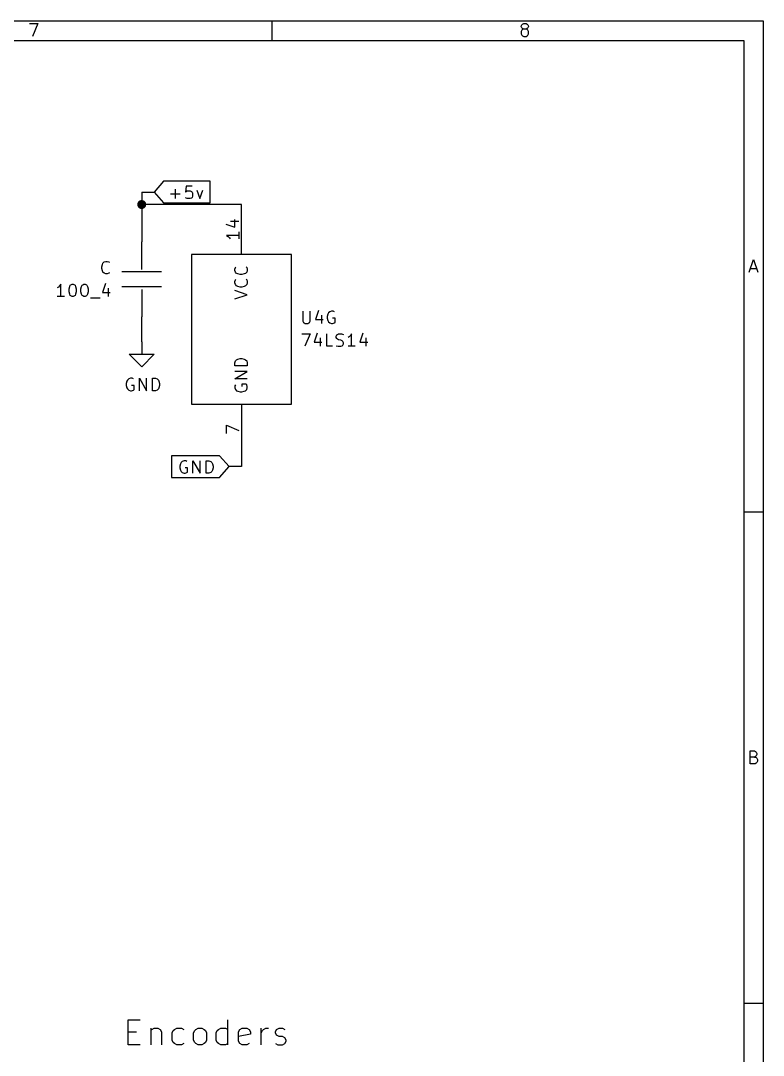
# Model space of a CAD drawing. Extents: x 0.4 to 16.1, y -11.3 to -0.4.
# Drawn here: x 13.165 to 16.141, y -4.538 to -0.394 of the extents above; entities that cross this region are included whole.
import ezdxf

# ---------------------------------------------------------------- set-up
doc = ezdxf.new("R2010")
doc.units = 0
doc.header["$MEASUREMENT"] = 0
for name, color, linetype in [('BLUE3', 171, 'CONTINUOUS'), ('CYAN2', 4, 'CONTINUOUS'), ('GREEN3', 91, 'CONTINUOUS'), ('LYELLOW', 51, 'CONTINUOUS'), ('RED2', 1, 'CONTINUOUS'), ('RED3', 11, 'CONTINUOUS')]:
    doc.layers.add(name, color=color, linetype=linetype)

msp = doc.modelspace()

# ---------------------------------------------------------------- linework, layer by layer
at = {"layer": 'BLUE3', "linetype": 'CONTINUOUS'}
for p, q in [((13.5957, -4.4958), (13.5957, -4.3958)), ((13.5957, -4.3958), (13.6433, -4.3958)), ((13.6862, -4.4291), (13.6862, -4.4958)), ((13.6862, -4.4386), (13.691, -4.4339)), ((13.691, -4.4339), (13.7005, -4.4291)), ((13.7005, -4.4291), (13.7148, -4.4291)), ((13.7148, -4.4291), (13.7243, -4.4339)), ((13.7243, -4.4339), (13.729, -4.4434)), ((13.7767, -4.4386), (13.7814, -4.4339)), ((13.7814, -4.4339), (13.791, -4.4291)), ((13.791, -4.4291), (13.81, -4.4291)), ((13.81, -4.4291), (13.8195, -4.4339)), ((13.8624, -4.4386), (13.8671, -4.4339)), ((13.8671, -4.4339), (13.8767, -4.4291)), ((13.8767, -4.4291), (13.8909, -4.4291)), ((13.8909, -4.4291), (13.9005, -4.4339)), ((13.9005, -4.4339), (13.9052, -4.4386)), ((13.9529, -4.4386), (13.9576, -4.4339)), ((13.9576, -4.4339), (13.9671, -4.4291)), ((13.9671, -4.4291), (13.9862, -4.4291)), ((13.9862, -4.4291), (13.9957, -4.4339)), ((13.9957, -4.4958), (13.9957, -4.3958)), ((14.0386, -4.4434), (14.0433, -4.4339)), ((14.0433, -4.4339), (14.0529, -4.4291)), ((14.0529, -4.4291), (14.0719, -4.4291)), ((14.0719, -4.4291), (14.0814, -4.4339)), ((14.0814, -4.4339), (14.0862, -4.4434)), ((14.129, -4.4958), (14.129, -4.4291)), ((14.1338, -4.4386), (14.1386, -4.4339)), ((14.1386, -4.4339), (14.1481, -4.4291)), ((14.1481, -4.4291), (14.1576, -4.4291)), ((14.1862, -4.4434), (14.1909, -4.4339)), ((14.1909, -4.4339), (14.2005, -4.4291)), ((14.2005, -4.4291), (14.2148, -4.4291)), ((14.2148, -4.4291), (14.2243, -4.4339)), ((13.5957, -4.4434), (13.629, -4.4434)), ((13.729, -4.4434), (13.729, -4.4958)), ((13.7719, -4.4481), (13.7767, -4.4386)), ((13.7719, -4.4767), (13.7719, -4.4481)), ((13.8576, -4.4481), (13.8624, -4.4386)), ((13.8576, -4.4767), (13.8576, -4.4481)), ((13.9052, -4.4386), (13.91, -4.4481)), ((13.91, -4.4481), (13.91, -4.4767)), ((13.9481, -4.4481), (13.9529, -4.4386)), ((13.9481, -4.4767), (13.9481, -4.4481)), ((14.0386, -4.4815), (14.0386, -4.4434)), ((14.0862, -4.4529), (14.0386, -4.4624)), ((14.0862, -4.4434), (14.0862, -4.4529)), ((14.129, -4.4481), (14.1338, -4.4386)), ((14.1862, -4.4481), (14.1862, -4.4434)), ((14.1909, -4.4577), (14.1862, -4.4481)), ((14.2005, -4.4624), (14.1909, -4.4577)), ((14.2148, -4.4624), (14.2005, -4.4624)), ((14.2243, -4.4672), (14.2148, -4.4624)), ((14.229, -4.4767), (14.2243, -4.4672)), ((13.6433, -4.4958), (13.5957, -4.4958)), ((13.7767, -4.4862), (13.7719, -4.4767)), ((13.7814, -4.491), (13.7767, -4.4862)), ((13.791, -4.4958), (13.7814, -4.491)), ((13.81, -4.4958), (13.791, -4.4958)), ((13.8195, -4.491), (13.81, -4.4958)), ((13.8624, -4.4862), (13.8576, -4.4767)), ((13.8671, -4.491), (13.8624, -4.4862)), ((13.8767, -4.4958), (13.8671, -4.491)), ((13.8909, -4.4958), (13.8767, -4.4958)), ((13.9005, -4.491), (13.8909, -4.4958)), ((13.9052, -4.4862), (13.9005, -4.491)), ((13.91, -4.4767), (13.9052, -4.4862)), ((13.9529, -4.4862), (13.9481, -4.4767)), ((13.9576, -4.491), (13.9529, -4.4862)), ((13.9671, -4.4958), (13.9576, -4.491)), ((13.9862, -4.4958), (13.9671, -4.4958)), ((13.9957, -4.491), (13.9862, -4.4958)), ((14.0433, -4.491), (14.0386, -4.4815)), ((14.0529, -4.4958), (14.0433, -4.491)), ((14.0719, -4.4958), (14.0529, -4.4958)), ((14.0814, -4.491), (14.0719, -4.4958)), ((14.1862, -4.491), (14.1957, -4.4958)), ((14.1957, -4.4958), (14.2148, -4.4958)), ((14.2148, -4.4958), (14.2243, -4.491)), ((14.2243, -4.491), (14.229, -4.4815)), ((14.229, -4.4815), (14.229, -4.4767))]:
    msp.add_line(p, q, dxfattribs=at)
at = {"layer": 'CYAN2', "linetype": 'CONTINUOUS'}
for p, q in [((13.4925, -1.3697), (13.4949, -1.3649)), ((13.4949, -1.3649), (13.4997, -1.3602)), ((13.4997, -1.3602), (13.5068, -1.3578)), ((13.5068, -1.3578), (13.5116, -1.3578)), ((13.5116, -1.3578), (13.5187, -1.3602)), ((13.5187, -1.3602), (13.5211, -1.3626)), ((13.4901, -1.3792), (13.4925, -1.3697)), ((13.4901, -1.3864), (13.4901, -1.3792)), ((13.4925, -1.3959), (13.4901, -1.3864)), ((13.4949, -1.4007), (13.4925, -1.3959)), ((13.4997, -1.4054), (13.4949, -1.4007)), ((13.5068, -1.4078), (13.4997, -1.4054)), ((13.5116, -1.4078), (13.5068, -1.4078)), ((13.5187, -1.4054), (13.5116, -1.4078)), ((13.5211, -1.403), (13.5187, -1.4054)), ((14.0231, -1.389), (14.0255, -1.3819)), ((14.0231, -1.3938), (14.0231, -1.389)), ((14.0255, -1.4009), (14.0231, -1.3938)), ((14.0255, -1.3819), (14.0279, -1.3795)), ((14.0303, -1.4057), (14.0255, -1.4009)), ((14.035, -1.4081), (14.0303, -1.4057)), ((14.0446, -1.4105), (14.035, -1.4081)), ((14.0612, -1.4081), (14.0517, -1.4105)), ((14.066, -1.4057), (14.0612, -1.4081)), ((14.0708, -1.4009), (14.066, -1.4057)), ((14.0684, -1.3795), (14.0708, -1.3819)), ((14.0708, -1.3819), (14.0731, -1.389)), ((14.0731, -1.3938), (14.0708, -1.4009)), ((14.0731, -1.389), (14.0731, -1.3938)), ((13.3259, -1.4488), (13.3211, -1.4559)), ((13.3259, -1.4988), (13.3259, -1.4488)), ((13.3663, -1.4512), (13.3711, -1.4488)), ((13.3711, -1.4488), (13.3759, -1.4488)), ((13.3759, -1.4488), (13.3806, -1.4512)), ((13.414, -1.4512), (13.4187, -1.4488)), ((13.4187, -1.4488), (13.4235, -1.4488)), ((13.4235, -1.4488), (13.4282, -1.4512)), ((13.5044, -1.4464), (13.4925, -1.4821)), ((14.0231, -1.439), (14.0255, -1.4319)), ((14.0231, -1.4438), (14.0231, -1.439)), ((14.0255, -1.4509), (14.0231, -1.4438)), ((14.0255, -1.4319), (14.0279, -1.4295)), ((14.0517, -1.4105), (14.0446, -1.4105)), ((14.0684, -1.4295), (14.0708, -1.4319)), ((14.0708, -1.4319), (14.0731, -1.439)), ((14.0731, -1.4438), (14.0708, -1.4509)), ((14.0731, -1.439), (14.0731, -1.4438)), ((13.3163, -1.4607), (13.3116, -1.4631)), ((13.3211, -1.4559), (13.3163, -1.4607)), ((13.3592, -1.4678), (13.3616, -1.4583)), ((13.3592, -1.4798), (13.3592, -1.4678)), ((13.3616, -1.4893), (13.3592, -1.4798)), ((13.3616, -1.4583), (13.364, -1.4536)), ((13.364, -1.494), (13.3616, -1.4893)), ((13.364, -1.4536), (13.3663, -1.4512)), ((13.3806, -1.4512), (13.383, -1.4536)), ((13.383, -1.4536), (13.3854, -1.4583)), ((13.3854, -1.4893), (13.383, -1.494)), ((13.3854, -1.4583), (13.3878, -1.4678)), ((13.3878, -1.4798), (13.3854, -1.4893)), ((13.3878, -1.4678), (13.3878, -1.4798)), ((13.4068, -1.4678), (13.4092, -1.4583)), ((13.4068, -1.4798), (13.4068, -1.4678)), ((13.4092, -1.4893), (13.4068, -1.4798)), ((13.4092, -1.4583), (13.4116, -1.4536)), ((13.4116, -1.494), (13.4092, -1.4893)), ((13.4116, -1.4536), (13.414, -1.4512)), ((13.4282, -1.4512), (13.4306, -1.4536)), ((13.4306, -1.4536), (13.433, -1.4583)), ((13.433, -1.4893), (13.4306, -1.494)), ((13.433, -1.4583), (13.4354, -1.4678)), ((13.4354, -1.4798), (13.433, -1.4893)), ((13.4354, -1.4678), (13.4354, -1.4798)), ((13.4925, -1.4821), (13.5235, -1.4821)), ((13.5163, -1.4655), (13.5163, -1.4988)), ((14.0731, -1.4914), (14.0231, -1.4748)), ((14.0231, -1.5081), (14.0731, -1.4914)), ((14.0303, -1.4557), (14.0255, -1.4509)), ((14.035, -1.4581), (14.0303, -1.4557)), ((14.0446, -1.4605), (14.035, -1.4581)), ((14.0517, -1.4605), (14.0446, -1.4605)), ((14.0612, -1.4581), (14.0517, -1.4605)), ((14.066, -1.4557), (14.0612, -1.4581)), ((14.0708, -1.4509), (14.066, -1.4557)), ((13.3401, -1.4988), (13.3116, -1.4988)), ((13.3663, -1.4964), (13.364, -1.494)), ((13.3711, -1.4988), (13.3663, -1.4964)), ((13.3759, -1.4988), (13.3711, -1.4988)), ((13.3806, -1.4964), (13.3759, -1.4988)), ((13.383, -1.494), (13.3806, -1.4964)), ((13.414, -1.4964), (13.4116, -1.494)), ((13.4187, -1.4988), (13.414, -1.4964)), ((13.4235, -1.4988), (13.4187, -1.4988)), ((13.4282, -1.4964), (13.4235, -1.4988)), ((13.4306, -1.494), (13.4282, -1.4964)), ((13.4449, -1.5036), (13.483, -1.5036)), ((14.2963, -1.5568), (14.2963, -1.5973)), ((14.3249, -1.5973), (14.3249, -1.5568)), ((14.3582, -1.5544), (14.3463, -1.5901)), ((14.3701, -1.5735), (14.3701, -1.6068)), ((14.3963, -1.5687), (14.3939, -1.5782)), ((14.3987, -1.5639), (14.3963, -1.5687)), ((14.4034, -1.5592), (14.3987, -1.5639)), ((14.4106, -1.5568), (14.4034, -1.5592)), ((14.4177, -1.5568), (14.4106, -1.5568)), ((14.4225, -1.5592), (14.4177, -1.5568)), ((14.2963, -1.5973), (14.2987, -1.602)), ((14.2987, -1.602), (14.301, -1.6044)), ((14.301, -1.6044), (14.3058, -1.6068)), ((14.3058, -1.6068), (14.3153, -1.6068)), ((14.3153, -1.6068), (14.3201, -1.6044)), ((14.3201, -1.6044), (14.3225, -1.602)), ((14.3225, -1.602), (14.3249, -1.5973)), ((14.3463, -1.5901), (14.3772, -1.5901)), ((14.3939, -1.5782), (14.3939, -1.5854)), ((14.3939, -1.5854), (14.3963, -1.5949)), ((14.3963, -1.5949), (14.3987, -1.5997)), ((14.3987, -1.5997), (14.4034, -1.6044)), ((14.4034, -1.6044), (14.4106, -1.6068)), ((14.4106, -1.6068), (14.4153, -1.6068)), ((14.4249, -1.5854), (14.4153, -1.5854)), ((14.4153, -1.6068), (14.4225, -1.6044)), ((14.4225, -1.6044), (14.4249, -1.602)), ((14.4249, -1.602), (14.4249, -1.5854)), ((14.2915, -1.6478), (14.3249, -1.6478)), ((14.3249, -1.6478), (14.3034, -1.6978)), ((14.3534, -1.6454), (14.3415, -1.6811)), ((14.3915, -1.6978), (14.3915, -1.6478)), ((14.4296, -1.6573), (14.432, -1.6526)), ((14.4296, -1.6621), (14.4296, -1.6573)), ((14.432, -1.6526), (14.4344, -1.6502)), ((14.4344, -1.6502), (14.4391, -1.6478)), ((14.4391, -1.6478), (14.451, -1.6478)), ((14.451, -1.6478), (14.4582, -1.6502)), ((14.4868, -1.6549), (14.482, -1.6597)), ((14.4915, -1.6478), (14.4868, -1.6549)), ((14.4915, -1.6978), (14.4915, -1.6478)), ((14.5368, -1.6454), (14.5249, -1.6811)), ((14.3415, -1.6811), (14.3725, -1.6811)), ((14.3653, -1.6645), (14.3653, -1.6978)), ((14.4153, -1.6978), (14.3915, -1.6978)), ((14.432, -1.6669), (14.4296, -1.6621)), ((14.4296, -1.6954), (14.4368, -1.6978)), ((14.4344, -1.6692), (14.432, -1.6669)), ((14.4391, -1.6716), (14.4344, -1.6692)), ((14.4368, -1.6978), (14.4487, -1.6978)), ((14.4487, -1.674), (14.4391, -1.6716)), ((14.4534, -1.6764), (14.4487, -1.674)), ((14.4487, -1.6978), (14.4534, -1.6954)), ((14.4558, -1.6788), (14.4534, -1.6764)), ((14.4534, -1.6954), (14.4558, -1.693)), ((14.4582, -1.6835), (14.4558, -1.6788)), ((14.4558, -1.693), (14.4582, -1.6883)), ((14.4582, -1.6883), (14.4582, -1.6835)), ((14.482, -1.6597), (14.4772, -1.6621)), ((14.5058, -1.6978), (14.4772, -1.6978)), ((14.5249, -1.6811), (14.5558, -1.6811)), ((14.5487, -1.6645), (14.5487, -1.6978)), ((14.0231, -1.7638), (14.0255, -1.7567)), ((14.0231, -1.7757), (14.0231, -1.7638)), ((14.0731, -1.7757), (14.0231, -1.7757)), ((14.0255, -1.7567), (14.0303, -1.7519)), ((14.0303, -1.7519), (14.035, -1.7495)), ((14.035, -1.7495), (14.0446, -1.7471)), ((14.0446, -1.7471), (14.0517, -1.7471)), ((14.0517, -1.7471), (14.0612, -1.7495)), ((14.0612, -1.7495), (14.066, -1.7519)), ((14.066, -1.7519), (14.0708, -1.7567)), ((14.0708, -1.7567), (14.0731, -1.7638)), ((14.0731, -1.7638), (14.0731, -1.7757)), ((14.0231, -1.8281), (14.0731, -1.7995)), ((14.0731, -1.7995), (14.0231, -1.7995)), ((13.5907, -1.8377), (13.5883, -1.8472)), ((13.5883, -1.8472), (13.5883, -1.8544)), ((13.5883, -1.8544), (13.5907, -1.8639)), ((13.5931, -1.8329), (13.5907, -1.8377)), ((13.5907, -1.8639), (13.5931, -1.8687)), ((13.5979, -1.8282), (13.5931, -1.8329)), ((13.605, -1.8258), (13.5979, -1.8282)), ((13.6121, -1.8258), (13.605, -1.8258)), ((13.6193, -1.8544), (13.6098, -1.8544)), ((13.6169, -1.8282), (13.6121, -1.8258)), ((13.6193, -1.871), (13.6193, -1.8544)), ((13.6407, -1.8758), (13.6407, -1.8258)), ((13.6407, -1.8258), (13.6693, -1.8758)), ((13.6693, -1.8758), (13.6693, -1.8258)), ((13.6931, -1.8758), (13.6931, -1.8258)), ((13.6931, -1.8258), (13.705, -1.8258)), ((13.705, -1.8258), (13.7121, -1.8282)), ((13.7121, -1.8282), (13.7169, -1.8329)), ((13.7169, -1.8329), (13.7193, -1.8377)), ((13.7193, -1.8639), (13.7169, -1.8687)), ((13.7193, -1.8377), (13.7217, -1.8472)), ((13.7217, -1.8544), (13.7193, -1.8639)), ((13.7217, -1.8472), (13.7217, -1.8544)), ((14.0731, -1.8281), (14.0231, -1.8281)), ((14.0255, -1.8519), (14.0231, -1.8567)), ((14.0231, -1.8567), (14.0231, -1.8638)), ((14.0231, -1.8638), (14.0255, -1.8709)), ((14.0684, -1.8495), (14.0517, -1.8495)), ((14.0517, -1.8495), (14.0517, -1.859)), ((14.0708, -1.8519), (14.0684, -1.8495)), ((14.0731, -1.859), (14.0708, -1.8519)), ((14.0708, -1.8709), (14.0731, -1.8638)), ((14.0731, -1.8638), (14.0731, -1.859)), ((13.5931, -1.8687), (13.5979, -1.8734)), ((13.5979, -1.8734), (13.605, -1.8758)), ((13.605, -1.8758), (13.6098, -1.8758)), ((13.6098, -1.8758), (13.6169, -1.8734)), ((13.6169, -1.8734), (13.6193, -1.871)), ((13.705, -1.8758), (13.6931, -1.8758)), ((13.7121, -1.8734), (13.705, -1.8758)), ((13.7169, -1.8687), (13.7121, -1.8734)), ((14.0255, -1.8709), (14.0303, -1.8757)), ((14.0303, -1.8757), (14.035, -1.8781)), ((14.035, -1.8781), (14.0446, -1.8805)), ((14.0446, -1.8805), (14.0517, -1.8805)), ((14.0517, -1.8805), (14.0612, -1.8781)), ((14.0612, -1.8781), (14.066, -1.8757)), ((14.066, -1.8757), (14.0708, -1.8709))]:
    msp.add_line(p, q, dxfattribs=at)
at = {"layer": 'GREEN3', "linetype": 'CONTINUOUS'}
for p, q in [((13.65, -1.08), (13.65, -1.13)), ((13.65, -1.08), (13.7, -1.08)), ((14.05, -1.13), (13.65, -1.13)), ((13.65, -1.13), (13.65, -1.28)), ((13.65, -1.68), (13.65, -1.58)), ((14.05, -2.13), (14.05, -2.18)), ((14.05, -2.18), (14, -2.18))]:
    msp.add_line(p, q, dxfattribs=at)
at = {"layer": 'GREEN3', "const_width": 0.018}
msp.add_lwpolyline([(13.641, -1.13, 1), (13.659, -1.13, 1)], format="xyb", close=True, dxfattribs=at)
at = {"layer": 'LYELLOW', "linetype": 'CONTINUOUS'}
for p, q in [((13.85, -1.33), (13.85, -1.93)), ((14.25, -1.33), (13.85, -1.33)), ((14.25, -1.93), (14.25, -1.33)), ((13.85, -1.93), (14.25, -1.93))]:
    msp.add_line(p, q, dxfattribs=at)
at = {"layer": 'RED2', "linetype": 'CONTINUOUS'}
for p, q in [((0.3937, -0.3937), (16.1413, -0.3937)), ((13.2002, -0.4053), (13.2343, -0.4053)), ((13.2343, -0.4053), (13.2124, -0.4564)), ((14.1732, -0.4724), (14.1732, -0.3937)), ((15.1711, -0.415), (15.1735, -0.4101)), ((15.1735, -0.4101), (15.176, -0.4077)), ((15.176, -0.4077), (15.1809, -0.4053)), ((15.1809, -0.4053), (15.1906, -0.4053)), ((15.1906, -0.4053), (15.1955, -0.4077)), ((15.1955, -0.4077), (15.1979, -0.4101)), ((15.1979, -0.4101), (15.2004, -0.415)), ((16.1413, -0.3937), (16.1413, -11.2993)), ((15.1711, -0.4174), (15.1711, -0.415)), ((15.1735, -0.4223), (15.1711, -0.4174)), ((15.1735, -0.4321), (15.1711, -0.4369)), ((15.1711, -0.4369), (15.1711, -0.4467)), ((15.1711, -0.4467), (15.1735, -0.4516)), ((15.176, -0.4248), (15.1735, -0.4223)), ((15.176, -0.4296), (15.1735, -0.4321)), ((15.1735, -0.4516), (15.176, -0.454)), ((15.1809, -0.4272), (15.176, -0.4248)), ((15.1809, -0.4272), (15.176, -0.4296)), ((15.176, -0.454), (15.1809, -0.4564)), ((15.1906, -0.4272), (15.1809, -0.4272)), ((15.1955, -0.4248), (15.1906, -0.4272)), ((15.1955, -0.4296), (15.1906, -0.4272)), ((15.1906, -0.4564), (15.1955, -0.454)), ((15.1979, -0.4223), (15.1955, -0.4248)), ((15.1979, -0.4321), (15.1955, -0.4296)), ((15.1955, -0.454), (15.1979, -0.4516)), ((15.2004, -0.4174), (15.1979, -0.4223)), ((15.2004, -0.4369), (15.1979, -0.4321)), ((15.1979, -0.4516), (15.2004, -0.4467)), ((15.2004, -0.415), (15.2004, -0.4174)), ((15.2004, -0.4467), (15.2004, -0.4369)), ((0.4724, -0.4724), (16.0626, -0.4724)), ((15.1809, -0.4564), (15.1906, -0.4564)), ((16.0626, -0.4724), (16.0626, -11.2206)), ((13.7375, -1.0362), (13.7, -1.08)), ((13.9251, -1.0362), (13.7375, -1.0362)), ((13.7851, -1.1064), (13.7851, -1.0683)), ((13.8279, -1.0564), (13.8255, -1.0802)), ((13.8517, -1.0564), (13.8279, -1.0564)), ((13.8279, -1.0778), (13.8327, -1.0754)), ((13.8327, -1.0754), (13.8446, -1.0754)), ((13.8446, -1.0754), (13.8493, -1.0778)), ((13.8708, -1.073), (13.8827, -1.1064)), ((13.8827, -1.1064), (13.8946, -1.073)), ((13.9251, -1.08), (13.9251, -1.0362)), ((13.7, -1.08), (13.7375, -1.1238)), ((13.766, -1.0873), (13.8041, -1.0873)), ((13.8255, -1.0802), (13.8279, -1.0778)), ((13.8279, -1.104), (13.8255, -1.1016)), ((13.8327, -1.1064), (13.8279, -1.104)), ((13.8446, -1.1064), (13.8327, -1.1064)), ((13.8493, -1.104), (13.8446, -1.1064)), ((13.8493, -1.0778), (13.8517, -1.0802)), ((13.8517, -1.1016), (13.8493, -1.104)), ((13.8517, -1.0802), (13.8541, -1.0849)), ((13.8541, -1.0969), (13.8517, -1.1016)), ((13.8541, -1.0849), (13.8541, -1.0969)), ((13.9251, -1.1238), (13.9251, -1.08)), ((13.7375, -1.1238), (13.9251, -1.1238)), ((14.05, -1.33), (14.05, -1.13)), ((13.65, -1.39), (13.65, -1.28)), ((13.85, -1.33), (13.85, -1.93)), ((14.25, -1.33), (13.85, -1.33)), ((14.25, -1.93), (14.25, -1.33)), ((16.0849, -1.4013), (16.1019, -1.3501)), ((16.1019, -1.3501), (16.119, -1.4013)), ((13.73, -1.4), (13.57, -1.4)), ((16.0897, -1.3867), (16.1141, -1.3867)), ((13.73, -1.46), (13.57, -1.46)), ((13.65, -1.47), (13.65, -1.58)), ((13.65, -1.68), (13.65, -1.73)), ((13.65, -1.78), (13.6, -1.73)), ((13.6, -1.73), (13.65, -1.73)), ((13.65, -1.73), (13.7, -1.73)), ((13.7, -1.73), (13.65, -1.78)), ((13.85, -1.93), (14.25, -1.93)), ((14.05, -1.93), (14.05, -2.13)), ((13.9625, -2.1362), (13.7701, -2.1362)), ((13.7701, -2.1362), (13.7701, -2.18)), ((14, -2.18), (13.9625, -2.1362)), ((13.7701, -2.18), (13.7701, -2.2238)), ((13.8054, -2.1683), (13.803, -2.1778)), ((13.803, -2.1778), (13.803, -2.1849)), ((13.803, -2.1849), (13.8054, -2.1945)), ((13.8078, -2.1635), (13.8054, -2.1683)), ((13.8054, -2.1945), (13.8078, -2.1992)), ((13.8126, -2.1588), (13.8078, -2.1635)), ((13.8197, -2.1564), (13.8126, -2.1588)), ((13.8268, -2.1564), (13.8197, -2.1564)), ((13.834, -2.1849), (13.8245, -2.1849)), ((13.8316, -2.1588), (13.8268, -2.1564)), ((13.834, -2.2016), (13.834, -2.1849)), ((13.8554, -2.2064), (13.8554, -2.1564)), ((13.8554, -2.1564), (13.884, -2.2064)), ((13.884, -2.2064), (13.884, -2.1564)), ((13.9078, -2.2064), (13.9078, -2.1564)), ((13.9078, -2.1564), (13.9197, -2.1564)), ((13.9197, -2.1564), (13.9268, -2.1588)), ((13.9268, -2.1588), (13.9316, -2.1635)), ((13.9316, -2.1635), (13.934, -2.1683)), ((13.934, -2.1945), (13.9316, -2.1992)), ((13.934, -2.1683), (13.9364, -2.1778)), ((13.9364, -2.1849), (13.934, -2.1945)), ((13.9364, -2.1778), (13.9364, -2.1849)), ((13.9625, -2.2238), (14, -2.18)), ((13.7701, -2.2238), (13.9625, -2.2238)), ((13.8078, -2.1992), (13.8126, -2.204)), ((13.8126, -2.204), (13.8197, -2.2064)), ((13.8197, -2.2064), (13.8245, -2.2064)), ((13.8245, -2.2064), (13.8316, -2.204)), ((13.8316, -2.204), (13.834, -2.2016)), ((13.9197, -2.2064), (13.9078, -2.2064)), ((13.9268, -2.204), (13.9197, -2.2064)), ((13.9316, -2.1992), (13.9268, -2.204)), ((16.1413, -2.3622), (16.0626, -2.3622)), ((16.0885, -3.3698), (16.0885, -3.3186)), ((16.0885, -3.3186), (16.1056, -3.3186)), ((16.1056, -3.343), (16.0885, -3.343)), ((16.1056, -3.3186), (16.1105, -3.3211)), ((16.1105, -3.3406), (16.1056, -3.343)), ((16.1056, -3.343), (16.1129, -3.3455)), ((16.1105, -3.3211), (16.1129, -3.3235)), ((16.1129, -3.3381), (16.1105, -3.3406)), ((16.1129, -3.3235), (16.1153, -3.3284)), ((16.1153, -3.3333), (16.1129, -3.3381)), ((16.1129, -3.3455), (16.1153, -3.3479)), ((16.1153, -3.3284), (16.1153, -3.3333)), ((16.1153, -3.3479), (16.1178, -3.3528)), ((16.1178, -3.3528), (16.1178, -3.3601)), ((16.108, -3.3698), (16.0885, -3.3698)), ((16.1129, -3.3674), (16.108, -3.3698)), ((16.1153, -3.365), (16.1129, -3.3674)), ((16.1178, -3.3601), (16.1153, -3.365)), ((16.1413, -4.3307), (16.0626, -4.3307))]:
    msp.add_line(p, q, dxfattribs=at)
at = {"layer": 'RED3', "linetype": 'CONTINUOUS'}
for p, q in [((14.0065, -1.1967), (14.0399, -1.1967)), ((14.0232, -1.2205), (14.0232, -1.1895)), ((13.9875, -1.2086), (14.0232, -1.2205)), ((14.0399, -1.2395), (14.0399, -1.2681)), ((14.0399, -1.2538), (13.9899, -1.2538)), ((13.9899, -1.2538), (13.997, -1.2586)), ((13.997, -1.2586), (14.0018, -1.2633)), ((14.0018, -1.2633), (14.0042, -1.2681)), ((13.9899, -2.0467), (13.9899, -2.0133)), ((13.9899, -2.0133), (14.0399, -2.0348))]:
    msp.add_line(p, q, dxfattribs=at)

doc.saveas('drawing.dxf')
